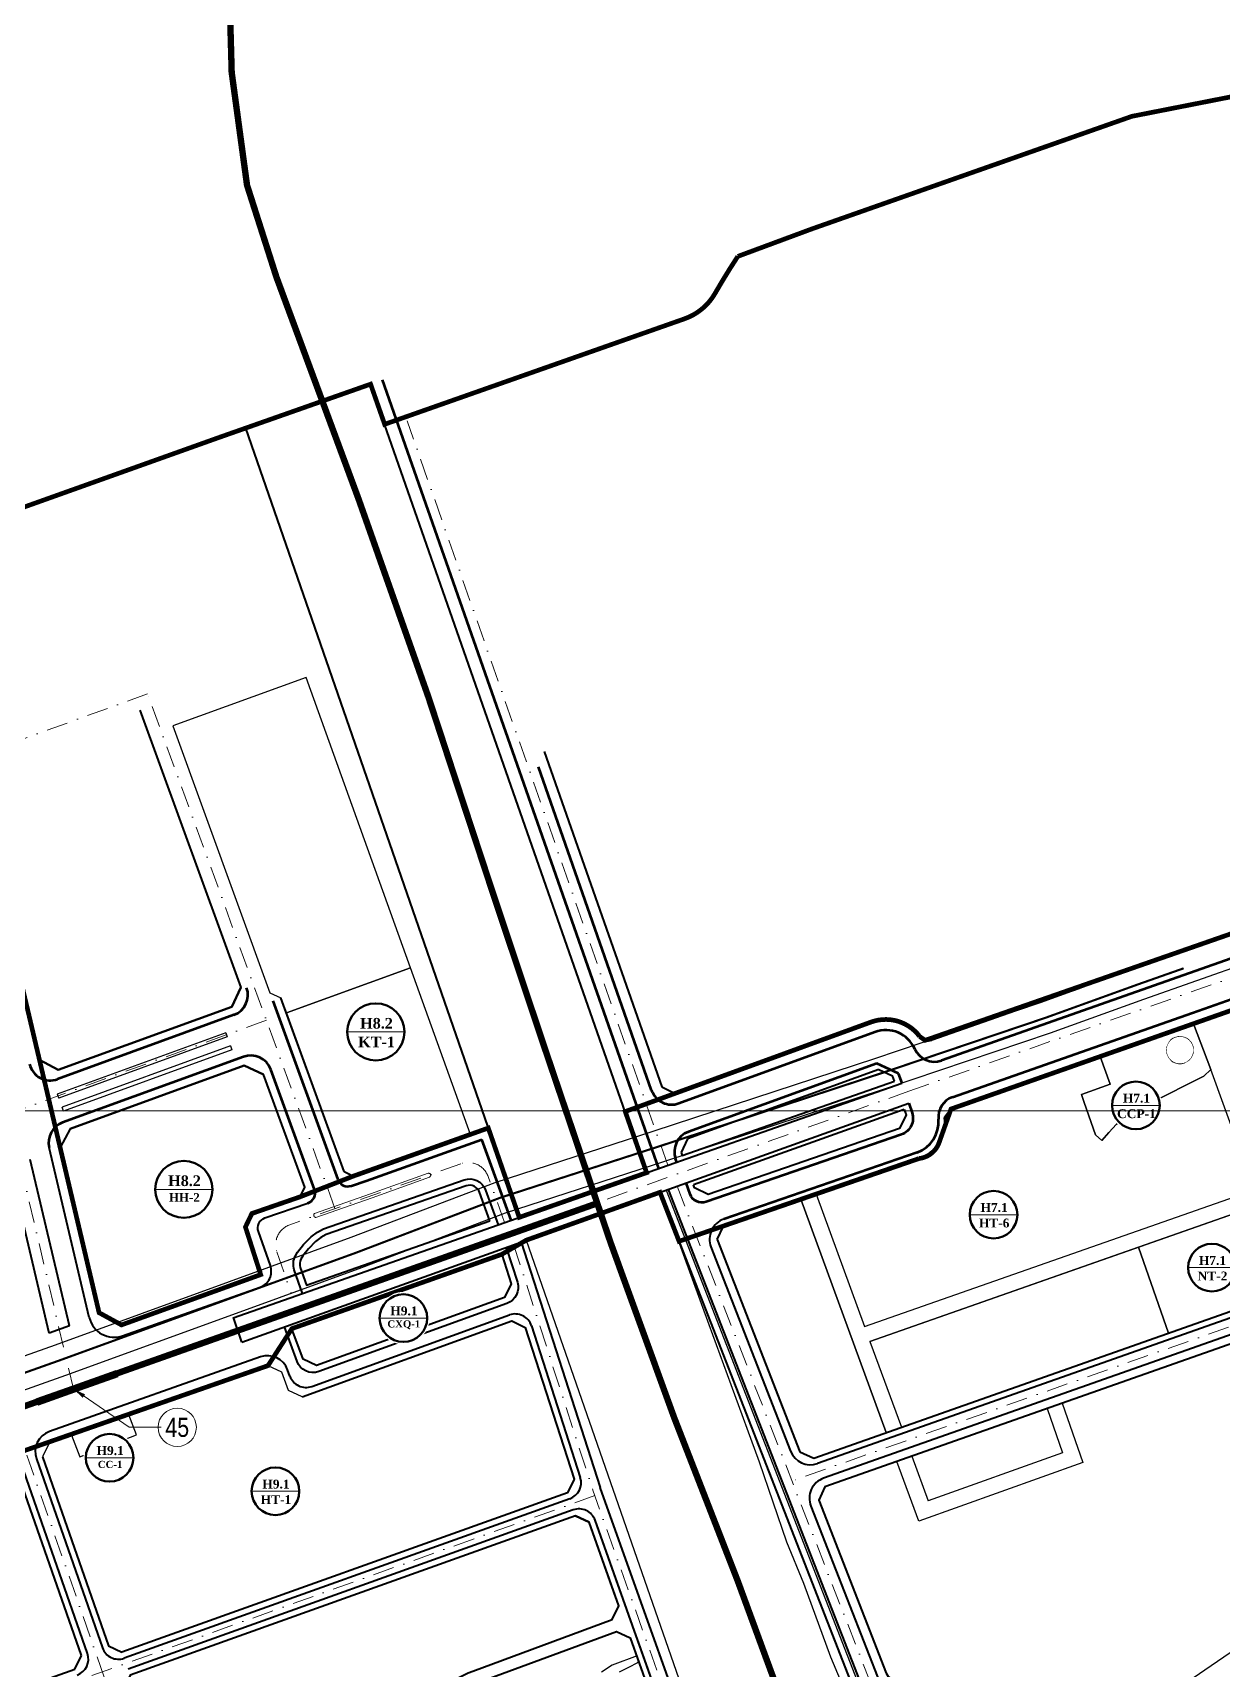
# Model space of a CAD drawing. Header units: millimetres. Extents: x 583747 to 596192, y 2304962 to 2309584.
# Drawn here: x 591594 to 592154, y 2307791 to 2308561 of the extents above; entities that cross this region are included whole.
import ezdxf
from ezdxf.enums import TextEntityAlignment as Align

# ---------------------------------------------------------------- set-up
doc = ezdxf.new("R2010")
doc.units = ezdxf.units.MM
doc.set_wipeout_variables(frame=1)
for name, pattern in [('DASHDOT', [1, 0.5, -0.25, 0, -0.25]), ('DASHED', [4.5, 3, -1.5]), ('PHANTOM2', [1.25, 0.625, -0.125, 0.125, -0.125, 0.125, -0.125]), ('RANHGIOI', [10, 6, -1.7, 0.6, -1.7]), ('RGXA', [10.3, 6, -2, 0.3, -2])]:
    doc.linetypes.add(name, pattern=pattern)
for name, color, linetype, lineweight in [('00_bo_sdd', 7, 'Continuous', 30), ('00_o pho', 2, 'RANHGIOI', 13), ('00_tim_duong', 1, 'DASHDOT', 13), ('DUONG', 5, 'Continuous', 80), ('HE', 7, 'Continuous', 40), ('KIHIEU', 7, 'Continuous', 25), ('KT-DIEN110', 1, 'Continuous', 30), ('KYHIEU', 7, 'Continuous', 25), ('Rgphuong', 5, 'RGXA', 13), ('TOADO', 7, 'Continuous', 13), ('TREE1', 93, 'Continuous', 13), ('vong tron', 7, 'Continuous', 13)]:
    doc.layers.add(name, color=color, linetype=linetype, lineweight=lineweight)
doc.styles.add('STYLE3', font='', dxfattribs={"height": 10})
doc.styles.add('TXT', font='', dxfattribs={"height": 1})
doc.styles.add('vnarialh', font='')
doc.styles.get('STYLE3').set_extended_font_data('.VnArialH', bold=True)
doc.styles.get('TXT').set_extended_font_data('.VnTime')
doc.styles.get('vnarialh').set_extended_font_data('.VnArialH')
doc.dimstyles.new('11', dxfattribs={"dimtxt": 7.5, "dimasz": 7.5, "dimexe": 5, "dimexo": 10, "dimgap": 3, "dimtad": 1, "dimzin": 9, "dimdsep": 46, "dimtxsty": 'STYLE3', "dimcen": 0.05, "dimclrd": 7, "dimclre": 7, "dimclrt": 7, "dimaunit": 1, "dimadec": 4, "dimazin": 0, "dimtfac": 1, "dimtofl": 0, "dimtmove": 1, "dimatfit": 3, "dimfxl": 1, "dimtolj": 1, "dimtzin": 9, "dimarcsym": 0})

# ---------------------------------------------------------------- blocks, each defined once
blk = doc.blocks.new('dfsdf')
at = {"layer": '00_bo_sdd'}
blk.add_lwpolyline([(12478.55, 13238.14), (12632.06, 12797.25, -0.050631), (12658.27, 12697.79, -0.127789), (12642.01, 12531.73, -0.078072), (12590.67, 12439.45, -0.029988), (12502.96, 12340.13), (12503.12, 12332.97), (12540.5, 12298.11)], format="xyb", dxfattribs=at)
at = {"layer": '00_tim_duong', "ltscale": 20}
blk.add_lwpolyline([(12510.82, 13117.98), (11901.7, 12900.02)], dxfattribs=at)
blk = doc.blocks.new('trusoUB')
at = {"layer": 'KIHIEU', "lineweight": 30}
for points in [[(-4.08, -2.8), (-2.89, -2.8), (-2.28, -2.22), (-2.28, 1.22), (-4.08, 1.22)], [(-1.83, -1.77), (-1.46, -1.77), (-1.46, 0.71), (-1.83, 0.71)], [(-1.82, 1.22), (1.79, 1.22, 0.939446)], [(0.11, 4.48), (-1.6, 4.48), (-1.6, 3.7), (-0.14, 3.7), (-0.14, 2.93), (0.11, 2.93)], [(-1.06, -1.77), (-0.69, -1.77), (-0.69, 0.71), (-1.06, 0.71)], [(-0.2, -1.77), (0.17, -1.77), (0.17, 0.71), (-0.2, 0.71)], [(0.65, -1.77), (1.02, -1.77), (1.02, 0.71), (0.65, 0.71)], [(1.79, 0.71), (1.43, 0.71), (1.43, -1.77), (1.79, -1.77)], [(4.04, 1.22), (2.25, 1.22), (2.25, -2.22), (2.86, -2.8), (4.04, -2.8)], [(-0.02, -2.28), (-1.84, -2.28), (-2.95, -3.4), (-0.02, -3.4)]]:
    blk.add_hatch(color=256, dxfattribs=at).paths.add_polyline_path(points)
at = {"layer": 'KYHIEU', "color": 7, "lineweight": 30}
for p, q in [((-0.14, 2.93), (0.11, 2.93)), ((2.25, 1.22), (4.04, 1.22)), ((2.25, -2.22), (2.25, 1.22)), ((4.04, 1.22), (4.04, -2.8)), ((2.86, -2.8), (2.25, -2.22)), ((4.04, -2.8), (2.86, -2.8))]:
    blk.add_line(p, q, dxfattribs=at)
at = {"layer": 'KYHIEU', "color": 7, "lineweight": 30, "const_width": 0.283}
blk.add_lwpolyline([(-6.25, 0, 1), (6.25, 0, 1)], format="xyb", close=True, dxfattribs=at)
at = {"layer": 'KYHIEU'}
blk.add_lwpolyline([(0.64, 6.25), (-0.67, 6.24), (-1.96, 5.97), (-3.15, 5.43), (-4.22, 4.66), (-5.09, 3.68), (-5.74, 2.54), (-6.15, 1.29), (-6.28, -0.02), (-6.14, -1.32), (-5.73, -2.57), (-5.07, -3.71), (-4.19, -4.68), (-3.13, -5.45), (-1.92, -5.98), (-0.64, -6.25), (0.67, -6.24), (1.96, -5.97), (3.15, -5.43), (4.22, -4.66), (5.09, -3.68), (5.74, -2.54), (6.15, -1.29), (6.28, 0.02), (6.14, 1.32), (5.73, 2.57), (5.07, 3.71), (4.19, 4.68), (3.13, 5.45), (1.92, 5.98)], close=True, dxfattribs=at)
at = {"layer": 'KYHIEU', "color": 7, "lineweight": 30}
for points in [[(-2.28, 1.22), (-4.08, 1.22), (-4.08, -2.8), (-2.89, -2.8), (-2.28, -2.22)], [(-1.83, 0.71), (-1.46, 0.71), (-1.46, -1.77), (-1.83, -1.77)], [(-1.06, 0.71), (-0.69, 0.71), (-0.69, -1.77), (-1.06, -1.77)], [(-0.2, 0.71), (0.17, 0.71), (0.17, -1.77), (-0.2, -1.77)], [(1.02, 0.71), (0.65, 0.71), (0.65, -1.77), (1.02, -1.77)], [(1.79, 0.71), (1.43, 0.71), (1.43, -1.77), (1.79, -1.77)]]:
    blk.add_lwpolyline(points, close=True, dxfattribs=at)
for points in [[(-2.28, 1.22), (2.25, 1.22)], [(0.11, 2.92), (0.11, 4.48), (-1.6, 4.48), (-1.6, 3.7), (-0.14, 3.7), (-0.14, 2.92)], [(-0.02, -2.28), (-1.84, -2.28), (-2.95, -3.4), (-0.02, -3.4)], [(-0.02, -2.28), (1.81, -2.28), (2.91, -3.4), (-0.02, -3.4)]]:
    blk.add_lwpolyline(points, dxfattribs=at)
blk.add_lwpolyline([(1.79, 1.22, 0.939446), (-1.82, 1.22)], format="xyb", dxfattribs=at)
blk.add_wipeout([(0.64, 6.25), (-0.67, 6.24), (-1.96, 5.97), (-3.15, 5.43), (-4.22, 4.66), (-5.09, 3.68), (-5.74, 2.54), (-6.15, 1.29), (-6.28, -0.02), (-6.14, -1.32), (-5.73, -2.57), (-5.07, -3.71), (-4.19, -4.68), (-3.13, -5.45), (-1.92, -5.98), (-0.64, -6.25), (0.67, -6.24), (1.96, -5.97), (3.15, -5.43), (4.22, -4.66), (5.09, -3.68), (5.74, -2.54), (6.15, -1.29), (6.28, 0.02), (6.14, 1.32), (5.73, 2.57), (5.07, 3.71), (4.19, 4.68), (3.13, 5.45), (1.92, 5.98)])
blk = doc.blocks.new('www')
for p, q in [((18372.284, 15212.306), (18293.094, 15183.483)), ((18372.968, 15210.427), (18293.778, 15181.604)), ((18320.618, 15053.285), (18300.347, 15046.121)), ((18321.618, 15050.456), (18301.188, 15043.236)), ((18320.618, 15053.285), (18321.618, 15050.456)), ((18320.618, 15053.285), (18321.618, 15050.456)), ((18300.347, 15046.121), (18283.074, 15040.017)), ((18301.188, 15043.236), (18284.073, 15037.188)), ((18283.074, 15040.017), (18284.073, 15037.188)), ((18283.074, 15040.017), (18284.073, 15037.188))]:
    blk.add_line(p, q)
for points in [[(18414.033, 15127.322), (18440.46, 15136.611), (18467.447, 15146.231)], [(18414.698, 15125.436), (18441.135, 15134.728), (18468.122, 15144.349)], [(18468.122, 15144.349), (18468.344, 15144.557), (18468.531, 15144.774), (18468.661, 15145.002), (18468.74, 15145.223), (18468.756, 15145.442), (18468.716, 15145.64), (18468.616, 15145.827), (18468.476, 15145.978), (18468.273, 15146.096), (18468.027, 15146.187), (18467.757, 15146.227), (18467.456, 15146.235)], [(18414.042, 15127.326), (18413.898, 15127.167), (18413.792, 15126.99), (18413.719, 15126.782), (18413.686, 15126.579), (18413.698, 15126.371), (18413.751, 15126.166), (18413.842, 15125.976), (18413.957, 15125.805), (18414.116, 15125.661), (18414.297, 15125.545), (18414.492, 15125.478), (18414.698, 15125.436)]]:
    blk.add_lwpolyline(points)
at = {"layer": '00_bo_sdd'}
for p, q in [((18372.284, 15212.306), (18293.094, 15183.483)), ((18835.641, 15194.986), (18827.404, 15216.53)), ((18372.968, 15210.427), (18293.778, 15181.604)), ((18374.508, 15206.198), (18295.317, 15177.375)), ((18374.508, 15206.198), (18295.317, 15177.375)), ((18375.192, 15204.319), (18296.001, 15175.496)), ((18375.192, 15204.319), (18296.001, 15175.496)), ((18856.204, 15138.506), (18835.641, 15194.986)), ((18293.094, 15183.483), (18293.778, 15181.604)), ((18293.094, 15183.483), (18293.778, 15181.604)), ((18296.001, 15175.496), (18295.317, 15177.375)), ((18296.001, 15175.496), (18295.317, 15177.375)), ((18298.801, 15074.45), (18280.357, 15152.639)), ((18289.317, 15071.098), (18271.072, 15148.444)), ((18579.386, 15138.264), (18830.885, 14493.223)), ((18649.938, 15136.442), (18672.72, 15074.213)), ((18642.846, 15133.997), (18682.994, 15024.335)), ((18298.801, 15074.45), (18289.317, 15071.098)), ((18675.299, 15067.169), (18690.069, 15026.826)), ((18320.618, 15053.285), (18300.347, 15046.121)), ((18321.618, 15050.456), (18301.188, 15043.236)), ((18300.347, 15046.121), (18283.074, 15040.017)), ((18301.188, 15043.236), (18284.073, 15037.188)), ((18695.054, 15013.209), (18702.752, 14992.183)), ((18536.786, 14985.133), (18327.311, 14910.178)), ((18543.172, 14982.107), (18536.786, 14985.133)), ((18555.794, 14946.689), (18543.172, 14982.107))]:
    blk.add_line(p, q, dxfattribs=at)
for points in [[(18410.062, 15379.298), (18347.466, 15356.514), (18393.125, 15231.065), (18398.252, 15228.675), (18400.817, 15221.627), (18459.191, 15242.873)], [(18459.191, 15242.873), (18400.817, 15221.627), (18427.953, 15147.072), (18432.473, 15144.933), (18436.956, 15146.509), (18487.417, 15164.497)], [(18827.404, 15216.53), (18783.616, 15201.131), (18788.261, 15188.078), (18774.808, 15183.204), (18776.101, 15179.49), (18781.422, 15164.243), (18784.417, 15161.668), (18787.576, 15165.423), (18791.251, 15169.349), (18807.066, 15179.207), (18832.335, 15191.818), (18835.641, 15194.986)], [(18642.846, 15133.997), (18606.346, 15121.411), (18603.435, 15115.123), (18642.331, 15015.363), (18648.882, 15012.32), (18682.994, 15024.335)], [(18858.77, 15131.458), (18801.566, 15111.414), (18815.652, 15071.06), (18873.359, 15091.385)], [(18503.411, 15087.776), (18506.578, 15094.235), (18502.135, 15108.018), (18403.457, 15073.108), (18408.655, 15058.827), (18415.067, 15055.829)], [(18503.411, 15087.776), (18506.578, 15094.235), (18502.135, 15108.018), (18403.457, 15073.108), (18408.655, 15058.827), (18415.067, 15055.829)], [(18801.566, 15111.414), (18675.299, 15067.169), (18690.069, 15026.826), (18815.652, 15071.06)], [(18536.176, 15002.436), (18513.178, 15073.766), (18506.942, 15076.824), (18408.19, 15041.1), (18401.781, 15044.089), (18398.655, 15052.677), (18392.231, 15055.709), (18289.212, 15019.304), (18286.145, 15012.917), (18317.164, 14924.072), (18323.52, 14921.036), (18533.003, 14995.993)]]:
    blk.add_lwpolyline(points, close=True, dxfattribs=at)
at = {"layer": '00_bo_sdd', "elevation": 0.837}
blk.add_lwpolyline([(18459.191, 15242.873), (18400.817, 15221.627), (18427.953, 15147.072), (18432.473, 15144.933), (18436.956, 15146.509), (18487.417, 15164.497)], close=True, dxfattribs=at)
at = {"layer": '00_bo_sdd'}
blk.add_lwpolyline([(18867.704, 15230.702), (18827.404, 15216.53), (18835.641, 15194.986), (18832.335, 15191.818), (18807.066, 15179.207), (18791.251, 15169.349), (18787.576, 15165.423), (18784.417, 15161.668), (18781.422, 15164.243), (18776.101, 15179.49), (18774.808, 15183.204), (18788.261, 15188.078), (18783.616, 15201.131), (18713.426, 15176.446), (18710.423, 15172.368, -0.3539555), (18698.425, 15153.16), (18606.346, 15121.411), (18603.435, 15115.123), (18642.331, 15015.363), (18648.882, 15012.32), (19000.246, 15136.078)], format="xyb", dxfattribs=at)
for points in [[(18372.284, 15212.306), (18372.968, 15210.427)], [(18827.404, 15216.53), (18835.641, 15194.986), (18832.335, 15191.818), (18807.066, 15179.207), (18791.251, 15169.349), (18787.576, 15165.423), (18784.417, 15161.668), (18781.422, 15164.243)], [(18374.508, 15206.198), (18375.192, 15204.319)], [(18788.274, 15188.042), (18783.616, 15201.131)], [(18788.363, 15188.115), (18774.808, 15183.204), (18776.101, 15179.49), (18781.422, 15164.243)], [(18583.431, 15119.633), (18576.551, 15137.278), (18548.678, 15127.297), (18553.354, 15113.495), (18583.225, 15031.307), (18613.069, 14954.656), (18678.617, 14776.361), (18722.631, 14671.12), (18747.758, 14616.742), (18776.816, 14565.015), (18783.767, 14583.87), (18789.264, 14593.635), (18756.905, 14675.707)], [(18672.72, 15074.213), (18856.204, 15138.506)], [(18675.299, 15067.169), (18858.77, 15131.458)], [(18756.905, 14675.707), (18749.281, 14686.65), (18735.972, 14710.534), (18724.075, 14736.723), (18709.198, 14777.039), (18696.212, 14814.797), (18668.042, 14892.16), (18656.91, 14918.633), (18644.166, 14953.304), (18636.28, 14972.776), (18623.327, 15010.387), (18609.977, 15046.801), (18599.685, 15074.975), (18583.431, 15119.633)], [(18765.74, 15038.085), (18775.466, 15010.172), (18698.267, 14982.618), (18687.979, 15010.717)], [(18758.657, 15035.618), (18765.934, 15014.733), (18702.752, 14992.183)], [(18299.774, 15023.115), (18303.697, 15012.955), (18330.347, 15023.247), (18326.72, 15032.638)], [(18735.257, 14845.97), (18890.445, 14952.256)], [(18557.511, 14911.751), (18561.852, 14914.02), (18566.127, 14916.235), (18566.6, 14917.026), (18565.771, 14919.385), (18554.035, 14914.899), (18549.089, 14911.601)]]:
    blk.add_lwpolyline(points, dxfattribs=at)
for points in [[(18835.641, 15194.986), (18832.335, 15191.818), (18807.066, 15179.207), (18791.251, 15169.349), (18787.576, 15165.423), (18784.417, 15161.668), (18781.422, 15164.243), (18776.101, 15179.49), (18774.808, 15183.204), (18788.261, 15188.078), (18783.616, 15201.131), (18713.426, 15176.446), (18710.423, 15172.368, -0.3539555), (18698.425, 15153.16), (18649.938, 15136.442), (18672.72, 15074.213), (18856.204, 15138.506)], [(18500.39, 15121.993), (18494.56, 15138.275, 0.4116365), (18484.398, 15143.133), (18418.37, 15120.143), (18415.465, 15118.564), (18412.552, 15116.333), (18408.923, 15112.767), (18406.003, 15109.065), (18405.07, 15107.337, 0.2118729), (18404.565, 15100.868), (18408.487, 15089.768)]]:
    blk.add_lwpolyline(points, format="xyb", close=True, dxfattribs=at)
at = {"layer": '00_o pho', "color": 2, "linetype": 'PHANTOM2', "ltscale": 10, "const_width": 2.2}
for points in [[(18849.818, 15653.251), (18798.498, 15643.159), (18676.409, 15600.223), (18648.108, 15590.271), (18613.154, 15577.314, 0.0153313), (18602.443, 15559.897, -0.1798743), (18588.113, 15547.971), (18447.047, 15498.362), (18440.437, 15517.238), (18417.743, 15509.257), (18434.835, 15463.098), (18467.604, 15370.193), (18497.884, 15278.187), (18521.978, 15206.118), (18545.158, 15137.69), (18570.271, 15146.495), (18560.205, 15175.238), (18675.854, 15217.33, -0.3307517), (18698.711, 15210.515), (18701.26, 15208.726), (18923.992, 15286.306)], [(18263.718, 15288.513), (18284.702, 15199.556), (18312.749, 15080.658), (18323.281, 15074.907), (18388.747, 15098.566), (18381.567, 15120.959), (18384.616, 15127.302), (18407.292, 15135.138), (18432.473, 15144.933), (18495.797, 15167.481), (18510.36, 15125.488), (18545.158, 15137.69), (18521.978, 15206.118), (18497.884, 15278.187), (18467.604, 15370.193), (18434.835, 15463.098), (18417.743, 15509.257), (18381.668, 15496.57), (18369.385, 15492.25), (18248.027, 15448.927, 0.126517)], [(18954.894, 15261.365), (18713.426, 15176.446), (18707.823, 15160.641, -0.2864169), (18698.425, 15153.16), (18585.535, 15114.236), (18576.551, 15137.278), (18548.678, 15127.297), (18553.354, 15113.495), (18583.225, 15031.307), (18613.069, 14954.656), (18678.617, 14776.361), (18722.631, 14671.12), (18747.758, 14616.742), (18776.816, 14565.015), (18783.767, 14583.87), (18789.264, 14593.635), (18795.004, 14603.829), (18814.879, 14625.616), (18868.002, 14671.656)]]:
    blk.add_lwpolyline(points, format="xyb", dxfattribs=at)
for points in [[(18495.797, 15167.481), (18510.36, 15125.488), (18545.158, 15137.69)], [(18678.617, 14776.361), (18613.069, 14954.656), (18583.225, 15031.307), (18553.354, 15113.495), (18548.678, 15127.297), (18513.616, 15114.742), (18502.102, 15108.086), (18502.102, 15108.086), (18502.102, 15108.086), (18502.102, 15108.086), (18403.425, 15073.176), (18392.199, 15055.777), (17855.798, 14868.674)]]:
    blk.add_lwpolyline(points, dxfattribs=at)
at = {"layer": '00_tim_duong', "ltscale": 20}
for points in [[(18391.42, 15218.207), (18270.164, 15174.073), (17952.025, 15058.28, -0.2733706), (17882.015, 15071.356), (17808.112, 15135.956, -0.2440495), (17784.567, 15195.997), (17823.706, 15567.305), (17784.567, 15195.997), (17823.706, 15567.305)], [(18391.42, 15218.207), (18270.164, 15174.073), (17952.025, 15058.28, -0.2733706), (17882.015, 15071.356), (17808.112, 15135.956, -0.2440495), (17784.567, 15195.997), (17823.706, 15567.305), (17784.567, 15195.997), (17823.706, 15567.305)], [(18503.429, 15123.058), (18495.731, 15144.651, 0.4141715), (18482.955, 15150.713), (18402.443, 15122.026, 0.4114085), (18396.348, 15109.34), (18403.042, 15089.969)], [(18503.429, 15123.058), (18495.731, 15144.651, 0.4141715), (18482.955, 15150.713), (18402.443, 15122.026, 0.4114085), (18396.348, 15109.34), (18403.042, 15089.969)]]:
    blk.add_lwpolyline(points, format="xyb", dxfattribs=at)
for points in [[(18580.179, 15149.968), (18457.582, 15500.045)], [(18580.179, 15149.968), (18457.582, 15500.045)], [(18423.674, 15129.591), (18335.566, 15371.666), (18227.444, 15332.313)], [(18423.674, 15129.591), (18335.566, 15371.666), (18227.444, 15332.313)], [(18693.561, 15184.784), (18962.037, 15279.201), (19208.846, 15365.998)], [(18693.561, 15184.784), (18962.037, 15279.201), (19208.846, 15365.998)], [(18693.561, 15184.784), (18042.52, 14952.054)], [(18300.647, 15044.847), (18270.164, 15174.073)], [(18300.647, 15044.847), (18270.164, 15174.073)], [(18584.556, 15140.145), (18674.817, 14908.645), (18835.945, 14495.385), (18894.182, 14370.789)], [(18584.556, 15140.145), (18674.817, 14908.645), (18835.945, 14495.385), (18894.182, 14370.789)], [(18584.556, 15140.145), (18674.817, 14908.645), (18835.945, 14495.385), (18894.182, 14370.789)], [(19014.569, 15133.967), (18638.597, 15001.541)], [(19014.569, 15133.967), (18638.597, 15001.541)], [(18507.724, 15112.68), (18544.912, 14997.339)], [(18507.724, 15112.68), (18544.912, 14997.339)], [(18272.101, 15032.666), (18353.496, 14799.531)], [(18272.101, 15032.666), (18353.496, 14799.531)], [(18581.878, 14893.603), (18544.949, 14997.231)], [(18581.878, 14893.603), (18544.949, 14997.231)]]:
    blk.add_lwpolyline(points, dxfattribs=at)
at = {"layer": 'DUONG'}
for p, q in [((18575.932, 15148.48), (18446.097, 15519.228)), ((18575.932, 15148.48), (18446.097, 15519.228)), ((18572.608, 15185.203), (18519.363, 15337.243)), ((18572.608, 15185.203), (18519.363, 15337.243)), ((18922.854, 15274.478), (18708.871, 15199.225)), ((18922.854, 15274.478), (18708.871, 15199.225)), ((18826.93, 15221.663), (18952.358, 15265.773)), ((18826.93, 15221.663), (18952.358, 15265.773)), ((18376.169, 15220.637), (18293.194, 15190.437)), ((18376.169, 15220.637), (18293.194, 15190.437)), ((18394.493, 15227.307), (18425.059, 15143.329)), ((18394.493, 15227.307), (18425.059, 15143.329)), ((18714.126, 15181.993), (18826.93, 15221.663)), ((18714.126, 15181.993), (18826.93, 15221.663)), ((18677.564, 15212.632), (18585.408, 15179.09)), ((18677.564, 15212.632), (18585.408, 15179.09)), ((18380.66, 15200.988), (18295.601, 15170.029)), ((18380.66, 15200.988), (18295.601, 15170.029)), ((18678.496, 15197.876), (18589.881, 15165.764)), ((18678.496, 15197.876), (18589.881, 15165.764)), ((18414.008, 15138.604), (18393.478, 15195.012)), ((18414.008, 15138.604), (18393.478, 15195.012)), ((18690.381, 15188.61), (18688.749, 15193.094)), ((18690.381, 15188.61), (18688.749, 15193.094)), ((18438.291, 15142.739), (18492.706, 15162.136)), ((18438.291, 15142.739), (18492.706, 15162.136)), ((18506.533, 15124.147), (18492.706, 15162.136)), ((18506.533, 15124.147), (18492.706, 15162.136)), ((18584.426, 15151.455), (18583.863, 15153.062)), ((18584.426, 15151.455), (18583.863, 15153.062)), ((18697.447, 15155.996), (18606.581, 15124.666)), ((18697.447, 15155.996), (18606.581, 15124.666)), ((18431.415, 15140.322), (18438.291, 15142.739)), ((18431.415, 15140.322), (18438.291, 15142.739))]:
    blk.add_line(p, q, dxfattribs=at)
at = {"layer": 'DUONG', "lineweight": 40}
for p, q in [((18375.729, 15078.282), (18690.359, 15188.602)), ((18375.729, 15078.282), (18690.359, 15188.602)), ((18379.911, 15066.863), (18693.534, 15179.169)), ((18379.911, 15066.863), (18693.534, 15179.169)), ((18308.154, 15078.358), (18289.288, 15158.336)), ((18308.154, 15078.358), (18289.288, 15158.336)), ((18580.318, 15138.627), (18831.806, 14493.613)), ((18580.318, 15138.627), (18831.806, 14493.613)), ((18580.318, 15138.627), (18831.805, 14493.616)), ((18511.293, 15113.83), (18548.481, 14998.49)), ((18511.293, 15113.83), (18548.481, 14998.49)), ((18600.524, 15111.579), (18637.967, 15015.546)), ((18600.524, 15111.579), (18637.967, 15015.546)), ((18880.792, 15090.823), (18650.606, 15009.746)), ((18880.792, 15090.823), (18650.606, 15009.746)), ((18379.911, 15066.863), (18375.887, 15078.338)), ((18379.911, 15066.863), (18375.887, 15078.338)), ((18412.802, 15045.971), (18505.754, 15079.585)), ((18412.802, 15045.971), (18505.754, 15079.585)), ((18516.088, 15074.517), (18539.08, 15003.208)), ((18516.088, 15074.517), (18539.08, 15003.208)), ((18388.691, 15059.841), (18289.381, 15024.746)), ((18388.691, 15059.841), (18289.381, 15024.746)), ((18402.516, 15050.821), (18401.42, 15053.832)), ((18402.516, 15050.821), (18401.42, 15053.832)), ((18283.304, 15011.953), (18314.319, 14923.12)), ((18283.304, 15011.953), (18314.319, 14923.12)), ((18307.298, 14920.476), (18276.258, 15009.383)), ((18307.298, 14920.476), (18276.258, 15009.383)), ((18585.41, 14894.862), (18548.481, 14998.49)), ((18585.41, 14894.862), (18548.481, 14998.49)), ((18534.161, 14993.221), (18324.567, 14918.224)), ((18534.161, 14993.221), (18324.567, 14918.224)), ((18535.77, 14987.955), (18326.42, 14913.046)), ((18535.77, 14987.955), (18326.42, 14913.046)), ((18558.634, 14947.657), (18546.001, 14983.108)), ((18563.647, 14933.589), (18546.001, 14983.108)), ((18578.344, 14892.347), (18563.647, 14933.589)), ((18578.344, 14892.347), (18565.851, 14927.404))]:
    blk.add_line(p, q, dxfattribs=at)
at = {"layer": 'DUONG'}
blk.add_lwpolyline([(18688.749, 15193.094), (18678.496, 15197.876)], dxfattribs=at)
blk.add_lwpolyline([(18688.749, 15193.094), (18678.496, 15197.876)], dxfattribs=at)
blk.add_lwpolyline([(18693.534, 15179.169), (18695.089, 15174.657, -0.4142136), (18690.134, 15164.487), (18598.298, 15132.768, -0.4124155), (18590.685, 15136.457), (18588.834, 15141.736)], format="xyb", dxfattribs=at)
blk.add_lwpolyline([(18693.534, 15179.169), (18695.089, 15174.657, -0.4142136), (18690.134, 15164.487), (18598.298, 15132.768, -0.4124155), (18590.685, 15136.457), (18588.834, 15141.736)], format="xyb", dxfattribs=at)
at = {"layer": 'DUONG', "lineweight": 40}
for points in [[(18408.487, 15089.768), (18404.565, 15100.868, -0.2118729), (18405.07, 15107.337), (18406.003, 15109.065), (18408.923, 15112.767), (18412.552, 15116.333), (18415.465, 15118.564), (18418.37, 15120.143), (18484.398, 15143.133, -0.4116365), (18494.56, 15138.275), (18500.39, 15121.993)], [(18408.487, 15089.768), (18404.565, 15100.868, -0.2118729), (18405.07, 15107.337), (18406.003, 15109.065), (18408.923, 15112.767), (18412.552, 15116.333), (18415.465, 15118.564), (18418.37, 15120.143), (18484.398, 15143.133, -0.4116365), (18494.56, 15138.275), (18500.39, 15121.993)], [(18323.832, 15069.799), (18388.429, 15092.627, 0.4142136), (18393.307, 15102.835), (18387.666, 15118.797, -0.4162606), (18390.747, 15125.189), (18410.948, 15132.169)], [(18323.832, 15069.799), (18388.429, 15092.627, 0.4142136), (18393.307, 15102.835), (18387.666, 15118.797, -0.4162606), (18390.747, 15125.189), (18410.948, 15132.169)], [(18962.099, 14878.342), (19072.791, 14935.02, 0.3867678), (19076.578, 14945.098), (19056.71, 14995.043), (19012.96, 15120.907, 0.4154213), (19002.745, 15125.826), (18653.485, 15002.809, 0.4239453), (18647.49, 14989.744), (18678.788, 14909.472, 0.1712605), (18682.914, 14904.681), (18687.455, 14902.078, -0.1712605), (18687.673, 14901.826), (18703.119, 14862.209, 0.1455912), (18706.445, 14857.932, 0.2519018), (18883.6, 14835.277), (18904.29, 14845.56)], [(18504.228, 15111.301), (18509.486, 15094.992, -0.4039723), (18504.593, 15085.014), (18416.077, 15053.004, -0.4136061), (18405.839, 15057.791), (18399.954, 15073.961)], [(18504.228, 15111.301), (18509.486, 15094.992, -0.4039723), (18504.593, 15085.014), (18416.077, 15053.004, -0.4136061), (18405.839, 15057.791), (18399.954, 15073.961)]]:
    blk.add_lwpolyline(points, format="xyb", dxfattribs=at)
blk.add_lwpolyline([(18504.195, 15111.368), (18504.207, 15111.335)], dxfattribs=at)
blk.add_lwpolyline([(18504.195, 15111.368), (18504.207, 15111.335)], dxfattribs=at)
at = {"layer": 'DUONG'}
for centre, radius, start, end in [((18372.749, 15230.034), 10, 290, 20), ((18372.749, 15230.034), 10, 290, 20), ((18682.695, 15198.537), 15, 23.884546, 110), ((18682.695, 15198.537), 15, 23.884546, 110), ((18705.554, 15208.659), 10, 203.884546, 289.375566), ((18705.554, 15208.659), 10, 203.884546, 289.375566), ((18289.774, 15199.834), 10, 193.272792, 290), ((18289.774, 15199.834), 10, 193.272792, 290), ((18384.081, 15191.591), 10, 20, 110), ((18384.081, 15191.591), 10, 20, 110), ((18582.046, 15188.508), 10, 199.300171, 290), ((18582.046, 15188.508), 10, 199.300171, 290), ((18717.443, 15172.559), 10, 109.375566, 185.466986), ((18717.443, 15172.559), 10, 109.375566, 185.466986), ((18299.021, 15160.632), 10, 110, 193.272792), ((18299.021, 15160.632), 10, 110, 193.272792), ((18692.557, 15170.177), 15, 289.024402, 5.466986), ((18692.557, 15170.177), 15, 289.024402, 5.466986), ((18593.301, 15156.367), 10, 110, 199.300171), ((18593.301, 15156.367), 10, 110, 199.300171), ((18429.757, 15145.039), 5, 200, 289.365906), ((18429.757, 15145.039), 5, 200, 289.365906), ((18409.31, 15136.893), 5, 289.126977, 20), ((18409.31, 15136.893), 5, 289.126977, 20)]:
    blk.add_arc(centre, radius, start, end, dxfattribs=at)
at = {"layer": 'DUONG', "lineweight": 40}
for centre, radius, start, end in [((18609.841, 15115.212), 10, 109.024402, 201.300603), ((18609.841, 15115.212), 10, 109.024402, 201.300603), ((18319.833, 15081.113), 12, 193.272792, 289.462684), ((18319.833, 15081.113), 12, 193.272792, 289.462684), ((18508.474, 15072.062), 8, 17.870528, 109.881144), ((18508.474, 15072.062), 8, 17.870528, 109.881144), ((18392.023, 15050.412), 10, 20, 109.462684), ((18392.023, 15050.412), 10, 20, 109.462684), ((18410.034, 15053.557), 8, 200, 290), ((18410.034, 15053.557), 8, 200, 290), ((18292.713, 15015.317), 10, 109.462684, 199.245662), ((18292.713, 15015.317), 10, 109.462684, 199.245662), ((18647.284, 15019.178), 10, 201.300603, 289.403448), ((18647.284, 15019.178), 10, 201.300603, 289.403448), ((18531.466, 15000.753), 8, 289.688194, 17.870528), ((18531.466, 15000.753), 8, 289.688194, 17.870528), ((18538.465, 14980.423), 8, 19.614082, 109.688194), ((18538.465, 14980.423), 8, 19.614082, 109.688194), ((18299.745, 14917.839), 8, 289.688194, 19.245662), ((18299.745, 14917.839), 8, 289.688194, 19.245662), ((18321.872, 14925.757), 8, 199.245662, 289.688194), ((18321.872, 14925.757), 8, 199.245662, 289.688194)]:
    blk.add_arc(centre, radius, start, end, dxfattribs=at)
at = {"layer": 'HE'}
for p, q in [((18522.104, 15344.546), (18577.347, 15186.797)), ((18284.702, 15199.556), (18263.718, 15288.512)), ((18284.702, 15199.556), (18263.718, 15288.512)), ((18954.919, 15261.374), (18828.589, 15216.946)), ((18375.204, 15224.543), (18379.43, 15233.606)), ((18375.204, 15224.543), (18379.43, 15233.606)), ((18427.953, 15147.072), (18398.252, 15228.675)), ((18427.953, 15147.072), (18398.252, 15228.675)), ((18773.649, 15233.155), (18704.373, 15208.793)), ((18293.501, 15194.805), (18375.204, 15224.543)), ((18675.854, 15217.33), (18583.698, 15183.788)), ((18828.589, 15216.946), (18713.426, 15176.446)), ((18284.702, 15199.556), (18293.501, 15194.805)), ((18299.189, 15167.078), (18381.022, 15196.863)), ((18381.022, 15196.863), (18390.085, 15192.637)), ((18409.439, 15139.653), (18390.085, 15192.637)), ((18409.439, 15139.653, -0.837), (18390.085, 15192.637)), ((18587.053, 15154.518), (18686.866, 15189.497)), ((18679.522, 15195.057), (18589.526, 15162.442)), ((18679.522, 15195.057), (18685.93, 15192.068)), ((18686.866, 15189.497), (18685.93, 15192.068)), ((18577.347, 15186.797), (18583.698, 15183.788)), ((18691.361, 15176.267), (18592.32, 15140.86)), ((18713.426, 15176.446), (18710.423, 15172.368)), ((18299.189, 15167.078), (18294.439, 15158.279)), ((18299.189, 15167.078), (18294.439, 15158.279)), ((18312.749, 15080.658), (18294.439, 15158.279)), ((18312.749, 15080.658), (18294.439, 15158.279)), ((18436.956, 15146.509), (18487.417, 15164.497)), ((18436.956, 15146.509), (18487.417, 15164.497, 0.837)), ((18589.526, 15162.442), (18586.513, 15156.025)), ((18298.801, 15074.45), (18280.357, 15152.639)), ((18586.513, 15156.025), (18587.053, 15154.518)), ((18698.425, 15153.16), (18606.346, 15121.411)), ((18289.317, 15071.098), (18271.072, 15148.444)), ((18427.953, 15147.072), (18432.473, 15144.933)), ((18432.473, 15144.933), (18436.956, 15146.509)), ((18432.473, 15144.933), (18436.956, 15146.509)), ((18407.292, 15135.138), (18409.439, 15139.653)), ((18407.292, 15135.138, -0.837), (18409.439, 15139.653, -0.837)), ((18576.551, 15137.278), (18721.877, 14764.547)), ((18576.551, 15137.278), (18583.431, 15119.633)), ((18603.435, 15115.123), (18606.346, 15121.411)), ((18603.435, 15115.123), (18642.349, 15015.317)), ((18403.425, 15073.176), (18502.102, 15108.086)), ((18403.425, 15073.176), (18502.102, 15108.086)), ((18388.747, 15098.566), (18389.057, 15099.914)), ((18323.281, 15074.907), (18372.385, 15092.26)), ((18372.385, 15092.26), (18372.218, 15092.731)), ((18372.385, 15092.26), (18372.218, 15092.731)), ((18648.882, 15012.32), (18879.797, 15093.653)), ((18298.801, 15074.45), (18289.317, 15071.098)), ((18312.749, 15080.658), (18323.281, 15074.907)), ((18286.145, 15012.917), (18317.164, 14924.072)), ((18286.145, 15012.917), (18317.164, 14924.072)), ((18642.349, 15015.317), (18648.882, 15012.32)), ((18304.453, 14919.524), (18273.417, 15008.419)), ((18304.453, 14919.524), (18273.417, 15008.419)), ((18536.786, 14985.133), (18327.311, 14910.178)), ((18536.786, 14985.133), (18543.172, 14982.107)), ((18555.794, 14946.689), (18543.172, 14982.107)), ((18317.164, 14924.072), (18323.52, 14921.036)), ((18192.504, 14874.156), (18301.393, 14913.119)), ((18301.393, 14913.119), (18304.453, 14919.524))]:
    blk.add_line(p, q, dxfattribs=at)
for points in [[(18440.437, 15517.238), (18417.743, 15509.257), (18434.835, 15463.098), (18467.604, 15370.193), (18497.884, 15278.187), (18521.978, 15206.118), (18545.158, 15137.69), (18570.271, 15146.495)], [(18497.884, 15278.187), (18467.604, 15370.193), (18434.835, 15463.098), (18417.743, 15509.257), (18381.668, 15496.57), (18510.36, 15125.488), (18545.158, 15137.69), (18521.978, 15206.118)], [(18390.085, 15192.637), (18381.022, 15196.863), (18299.189, 15167.078), (18294.439, 15158.279), (18312.749, 15080.658), (18323.281, 15074.907), (18372.385, 15092.26), (18372.218, 15092.731), (18388.747, 15098.566), (18389.057, 15099.914), (18381.567, 15120.959), (18384.616, 15127.302), (18407.292, 15135.138), (18409.439, 15139.653)]]:
    blk.add_lwpolyline(points, close=True, dxfattribs=at)
for points in [[(18381.668, 15496.57), (18510.36, 15125.488)], [(18381.668, 15496.57), (18510.36, 15125.488), (18545.158, 15137.69)], [(18381.668, 15496.57), (18510.36, 15125.488)], [(18691.361, 15176.267), (18692.253, 15173.68), (18689.156, 15167.323), (18599.231, 15136.261), (18592.85, 15139.35), (18592.32, 15140.86)], [(18502.135, 15108.018), (18506.578, 15094.235), (18503.411, 15087.776), (18415.067, 15055.829), (18408.655, 15058.827), (18403.457, 15073.108)], [(18502.135, 15108.018), (18506.578, 15094.235), (18503.411, 15087.776), (18415.067, 15055.829), (18408.655, 15058.827), (18403.457, 15073.108)], [(18372.218, 15092.731), (18388.747, 15098.566)], [(18388.747, 15098.566), (18389.057, 15099.914)], [(18408.19, 15041.1), (18506.942, 15076.824), (18513.178, 15073.766), (18536.176, 15002.436), (18533.003, 14995.993), (18323.52, 14921.036)], [(18408.19, 15041.1), (18506.942, 15076.824), (18513.178, 15073.766), (18536.176, 15002.436), (18533.003, 14995.993), (18323.52, 14921.036)]]:
    blk.add_lwpolyline(points, dxfattribs=at)
for points in [[(18331.98, 15363.975), (18379.43, 15233.606), (18375.204, 15224.543), (18293.501, 15194.805), (18284.702, 15199.556), (18263.718, 15288.512, 0.0393188), (18250.774, 15328.886)], [(18960.048, 14882.348), (19069.124, 14938.198), (19071.726, 14945.122), (19052.492, 14993.472), (19009.033, 15118.499), (19002.675, 15121.561), (18654.152, 14998.803), (18651.252, 14992.483), (18682.981, 14911.107, 0.1712605), (18685.152, 14908.585), (18689.694, 14905.982, -0.1712605), (18691.865, 14903.46), (18707.312, 14863.843, 0.1455912), (18709.062, 14861.592, 0.2515948), (18881.79, 14839.402), (18902.287, 14849.59)], [(18536.786, 14985.133), (18327.311, 14910.178), (18324.251, 14903.773), (18357.096, 14809.696), (18363.403, 14806.791), (18417.463, 14827.864, 0.1899283), (18444.362, 14852.776), (18460.809, 14886.97, -0.1944187), (18488.518, 14912.19), (18554.13, 14936.465), (18557.141, 14942.91), (18543.172, 14982.107), (18536.786, 14985.133)]]:
    blk.add_lwpolyline(points, format="xyb", dxfattribs=at)
for points in [[(18496.548, 15123.824), (18491.736, 15137.263, 0.4116365), (18485.384, 15140.299), (18419.588, 15117.39), (18417.103, 15116.04), (18414.523, 15114.064), (18411.161, 15110.76), (18408.519, 15107.411), (18407.709, 15105.911, 0.2118729), (18407.393, 15101.868), (18410.319, 15093.59)], [(18496.548, 15123.824), (18491.736, 15137.263, 0.4116365), (18485.384, 15140.299), (18419.588, 15117.39), (18417.103, 15116.04), (18414.523, 15114.064), (18411.161, 15110.76), (18408.519, 15107.411), (18407.709, 15105.911, 0.2118729), (18407.393, 15101.868), (18410.319, 15093.59)], [(18380.668, 14738.912), (18362.153, 14794.505), (18365.232, 14801.064), (18419.642, 14822.274, 0.1899283), (18449.769, 14850.176), (18466.216, 14884.369, -0.1944187), (18490.6, 14906.563), (18556.144, 14930.813), (18562.512, 14927.838), (18575.277, 14892.017), (18572.836, 14884.473), (18502.344, 14835.983, 0.0295065), (18493.039, 14828.738), (18462.844, 14802.226, 0.0480465), (18449.715, 14788.252), (18428.61, 14760.958, -0.1271287), (18408.838, 14745.624), (18386.84, 14736.147)]]:
    blk.add_lwpolyline(points, format="xyb", close=True, dxfattribs=at)
for centre, radius, start, end in [((18682.695, 15198.537), 20, 36.793111, 110), ((18702.715, 15213.51), 5, 216.793111, 289.375566), ((18692.557, 15170.177), 18, 289.024402, 6.991189)]:
    blk.add_arc(centre, radius, start, end, dxfattribs=at)
at = {"layer": 'KT-DIEN110'}
for points in [[(18849.017, 15259.751), (18799.121, 15242.186), (18755.31, 15226.374), (18677.387, 15200.071), (18573.649, 15165.936), (18498.84, 15141.764), (18431.149, 15115.953), (18373.962, 15095.217), (18292.038, 15065.451), (18166.531, 15020.825), (18086.511, 14992.373), (18026.076, 14971.831), (17975.65, 14954.125), (17861.436, 14915.833), (17850.274, 14776.862), (17742.039, 14580.76), (17681.495, 14478.255), (17610.228, 14346.213), (17547.197, 14292.581), (17532.486, 14280.064), (17445.025, 14205.646), (17252.812, 14041.935), (17173.549, 14187.634)], [(18992.516, 15238.304), (18946.796, 15294.176), (18849.017, 15259.751), (18799.121, 15242.186), (18755.31, 15226.374), (18677.387, 15200.071), (18573.649, 15165.936), (18498.84, 15141.764), (18431.149, 15115.953), (18373.962, 15095.217), (18292.038, 15065.451), (18166.531, 15020.825), (18086.511, 14992.373), (18026.076, 14971.831), (17975.65, 14954.125), (17861.436, 14915.833), (17850.274, 14776.862), (17742.039, 14580.76), (17720.196, 14543.779)], [(17875.595, 14904.76), (17980.519, 14939.937), (18030.974, 14957.653), (18091.437, 14978.204), (18171.556, 15006.692), (18297.112, 15051.335), (18379.085, 15081.119), (18436.378, 15101.893), (18503.822, 15127.61), (18578.299, 15151.675), (18682.13, 15185.84), (18760.255, 15212.212), (18804.158, 15228.057), (18853.999, 15245.602)], [(17875.595, 14904.76), (17980.519, 14939.937), (18030.974, 14957.653), (18091.437, 14978.204), (18171.556, 15006.692), (18297.112, 15051.335), (18379.085, 15081.119), (18436.378, 15101.893), (18503.822, 15127.61), (18578.299, 15151.675), (18682.13, 15185.84), (18760.255, 15212.212), (18804.158, 15228.057), (18853.999, 15245.602)]]:
    blk.add_lwpolyline(points, dxfattribs=at)
at = {"layer": 'KT-DIEN110', "const_width": 1}
blk.add_lwpolyline([(18189.481, 15021.025), (18294.575, 15058.393), (18376.523, 15088.168), (18433.764, 15108.923), (18501.331, 15134.687), (18575.974, 15158.805), (18679.758, 15192.956), (18757.782, 15219.293), (18801.64, 15235.122), (18822.84, 15242.586)], dxfattribs=at)
at = {"layer": 'Rgphuong', "color": 6, "linetype": 'DASHED', "ltscale": 2, "const_width": 3, "flags": 128}
blk.add_lwpolyline([(18407.268, 16230.387), (18383.274, 16046.789), (18370.03, 15848.33), (18370.03, 15848.33), (18370.03, 15848.33), (18375.115, 15663.807), (18382.327, 15610.786), (18396.156, 15567.558), (18434.835, 15463.098), (18467.604, 15370.193), (18497.884, 15278.187), (18521.978, 15206.118), (18553.354, 15113.495), (18583.225, 15031.307), (18613.069, 14954.656), (18678.617, 14776.361), (18722.631, 14671.12), (18747.758, 14616.742), (18776.816, 14565.015)], dxfattribs=at)
blk.add_lwpolyline([(18407.268, 16230.387), (18383.274, 16046.789), (18370.03, 15848.33), (18370.03, 15848.33), (18370.03, 15848.33), (18375.115, 15663.807), (18382.327, 15610.786), (18396.156, 15567.558), (18434.835, 15463.098), (18467.604, 15370.193), (18497.884, 15278.187), (18521.978, 15206.118), (18553.354, 15113.495), (18583.225, 15031.307), (18613.069, 14954.656), (18678.617, 14776.361), (18722.631, 14671.12), (18747.758, 14616.742), (18776.816, 14565.015)], dxfattribs=at)
blk.add_lwpolyline([(18407.268, 16230.387), (18383.274, 16046.789), (18370.03, 15848.33), (18370.03, 15848.33), (18370.03, 15848.33), (18375.115, 15663.807), (18382.327, 15610.786), (18396.156, 15567.558), (18434.835, 15463.098), (18467.604, 15370.193), (18497.884, 15278.187), (18521.978, 15206.118), (18553.354, 15113.495), (18583.225, 15031.307), (18613.069, 14954.656), (18678.617, 14776.361), (18722.631, 14671.12), (18747.758, 14616.742), (18776.816, 14565.015)], dxfattribs=at)
blk.add_lwpolyline([(17765.245, 14871.542, 0.060164), (17882.339, 14897.299), (18027.487, 14948.105), (18547.047, 15132.112)], format="xyb", dxfattribs=at)
at = {"layer": 'TOADO', "color": 1}
blk.add_circle((18349.5, 15026.768), 9, dxfattribs=at)
at = {"layer": 'HE', "lineweight": 40}
blk.add_blockref('dfsdf', (6035.032, 1876.669), dxfattribs=at)
at = {"layer": 'TOADO', "color": 1, "style": 'vnarialh', "width": 0.8}
blk.add_text('45', height=9, dxfattribs=at).set_placement((18349.5, 15026.768), align=Align.MIDDLE_CENTER)
at = {"layer": 'TOADO', "color": 1}
blk.add_leader([(18300.647, 15044.847), (18326.956, 15026.768), (18341.956, 15026.768)], dimstyle='11', override={"dimasz": 6, "dimgap": 3, "dimtad": 0}, dxfattribs=at)
at = {"layer": 'KYHIEU'}
blk.add_blockref('trusoUB', (18821.098, 15204.125), dxfattribs=at)
at = {"linetype": 'Continuous', "lineweight": 9}
blk.add_wipeout([(18444.969, 15227.336), (18448.474, 15226.391), (18452.781, 15223.698), (18456.226, 15219.112), (18457.419, 15215.524), (18457.693, 15212.69), (18457.186, 15208.851), (18455.426, 15204.82), (18452.996, 15201.878), (18449.531, 15199.467), (18446.497, 15198.342), (18442.901, 15197.898), (18442.901, 15197.898), (18439.101, 15198.395), (18436.871, 15199.183), (18434.529, 15200.495), (18432.372, 15202.301), (18430.566, 15204.527), (18429.451, 15206.536), (18429.451, 15206.536), (18428.327, 15210.162), (18428.11, 15212.69), (18428.415, 15215.679), (18429.182, 15218.218), (18431.699, 15222.348), (18433.363, 15223.995), (18437.425, 15226.43), (18440.231, 15227.238), (18442.901, 15227.481)], dxfattribs=at).translate(0, 0, 0.837).dxf.layer = 'vong tron'
for points in [[(18802.097, 15190.347), (18805.018, 15189.56), (18808.606, 15187.315), (18811.477, 15183.494), (18812.472, 15180.503), (18812.7, 15178.142), (18812.278, 15174.943), (18810.811, 15171.583), (18808.786, 15169.132), (18805.899, 15167.123), (18803.37, 15166.185), (18800.374, 15165.815), (18800.374, 15165.815), (18797.207, 15166.229), (18795.348, 15166.886), (18793.397, 15167.98), (18791.599, 15169.484), (18790.094, 15171.339), (18789.165, 15173.014), (18789.165, 15173.014), (18788.229, 15176.035), (18788.047, 15178.142), (18788.302, 15180.633), (18788.941, 15182.748), (18791.038, 15186.191), (18792.425, 15187.563), (18795.81, 15189.592), (18798.148, 15190.265), (18800.374, 15190.468)], [(18354.675, 15153.311), (18358.18, 15152.367), (18362.487, 15149.673), (18365.932, 15145.087), (18367.125, 15141.499), (18367.399, 15138.665), (18366.892, 15134.826), (18365.131, 15130.795), (18362.701, 15127.853), (18359.237, 15125.443), (18356.203, 15124.317), (18352.607, 15123.873), (18352.607, 15123.873), (18348.807, 15124.37), (18346.577, 15125.159), (18344.235, 15126.471), (18342.078, 15128.276), (18340.272, 15130.502), (18339.157, 15132.511), (18339.157, 15132.511), (18338.033, 15136.137), (18337.816, 15138.665), (18338.121, 15141.654), (18338.887, 15144.193), (18341.405, 15148.324), (18343.069, 15149.97), (18347.131, 15152.405), (18349.937, 15153.213), (18352.607, 15153.456)], [(18735.159, 15138.95), (18738.079, 15138.163), (18741.668, 15135.919), (18744.539, 15132.097), (18745.534, 15129.107), (18745.762, 15126.745), (18745.34, 15123.546), (18743.872, 15120.187), (18741.847, 15117.735), (18738.961, 15115.727), (18736.432, 15114.789), (18733.436, 15114.419), (18733.436, 15114.419), (18730.269, 15114.833), (18728.41, 15115.49), (18726.459, 15116.583), (18724.661, 15118.088), (18723.156, 15119.943), (18722.227, 15121.617), (18722.227, 15121.617), (18721.291, 15124.638), (18721.109, 15126.745), (18721.364, 15129.236), (18722.003, 15131.352), (18724.1, 15134.794), (18725.487, 15136.166), (18728.872, 15138.195), (18731.21, 15138.869), (18733.436, 15139.071)], [(18837.852, 15114.066), (18840.773, 15113.278), (18844.362, 15111.034), (18847.233, 15107.212), (18848.227, 15104.222), (18848.456, 15101.86), (18848.033, 15098.661), (18846.566, 15095.302), (18844.541, 15092.851), (18841.655, 15090.842), (18839.126, 15089.904), (18836.129, 15089.534), (18836.129, 15089.534), (18832.963, 15089.948), (18831.104, 15090.605), (18829.153, 15091.699), (18827.355, 15093.203), (18825.85, 15095.058), (18824.92, 15096.732), (18824.92, 15096.732), (18823.985, 15099.754), (18823.803, 15101.86), (18824.058, 15104.352), (18824.696, 15106.467), (18826.794, 15109.909), (18828.181, 15111.282), (18831.566, 15113.311), (18833.904, 15113.984), (18836.129, 15114.187)], [(18457.589, 15090.338), (18460.51, 15089.55), (18464.099, 15087.306), (18466.97, 15083.484), (18467.964, 15080.494), (18468.192, 15078.132), (18467.77, 15074.933), (18466.303, 15071.574), (18464.278, 15069.122), (18461.391, 15067.114), (18458.862, 15066.176), (18455.866, 15065.806), (18455.866, 15065.806), (18452.699, 15066.22), (18450.841, 15066.877), (18448.889, 15067.97), (18447.092, 15069.475), (18445.587, 15071.33), (18444.657, 15073.004), (18444.657, 15073.004), (18443.721, 15076.025), (18443.54, 15078.132), (18443.794, 15080.623), (18444.433, 15082.739), (18446.531, 15086.181), (18447.918, 15087.554), (18451.302, 15089.582), (18453.64, 15090.256), (18455.866, 15090.459)], [(18319.421, 15024.665), (18322.342, 15023.878), (18325.931, 15021.634), (18328.802, 15017.812), (18329.796, 15014.822), (18330.024, 15012.46), (18329.602, 15009.261), (18328.135, 15005.902), (18326.11, 15003.45), (18323.223, 15001.442), (18320.694, 15000.504), (18317.698, 15000.134), (18317.698, 15000.134), (18314.532, 15000.548), (18312.673, 15001.205), (18310.722, 15002.298), (18308.924, 15003.803), (18307.419, 15005.658), (18306.489, 15007.332), (18306.489, 15007.332), (18305.553, 15010.353), (18305.372, 15012.46), (18305.626, 15014.951), (18306.265, 15017.067), (18308.363, 15020.509), (18309.75, 15021.881), (18313.134, 15023.91), (18315.473, 15024.584), (18317.698, 15024.786)], [(18397.406, 15008.92), (18400.327, 15008.133), (18403.916, 15005.889), (18406.787, 15002.067), (18407.781, 14999.077), (18408.01, 14996.715), (18407.587, 14993.516), (18406.12, 14990.157), (18404.095, 14987.705), (18401.208, 14985.696), (18398.68, 14984.758), (18395.683, 14984.389), (18395.683, 14984.389), (18392.517, 14984.802), (18390.658, 14985.46), (18388.707, 14986.553), (18386.909, 14988.058), (18385.404, 14989.913), (18384.474, 14991.587), (18384.474, 14991.587), (18383.538, 14994.608), (18383.357, 14996.715), (18383.611, 14999.206), (18384.25, 15001.321), (18386.348, 15004.764), (18387.735, 15006.136), (18391.119, 15008.165), (18393.458, 15008.839), (18395.683, 15009.041)], [(18652.69, 14913.153), (18655.611, 14912.366), (18659.2, 14910.122), (18662.071, 14906.3), (18663.065, 14903.31), (18663.294, 14900.948), (18662.871, 14897.749), (18661.404, 14894.39), (18659.379, 14891.938), (18656.493, 14889.93), (18653.964, 14888.992), (18650.967, 14888.622), (18650.967, 14888.622), (18647.801, 14889.036), (18645.942, 14889.693), (18643.991, 14890.786), (18642.193, 14892.291), (18640.688, 14894.146), (18639.758, 14895.82), (18639.758, 14895.82), (18638.823, 14898.841), (18638.641, 14900.948), (18638.896, 14903.439), (18639.534, 14905.555), (18641.632, 14908.997), (18643.019, 14910.37), (18646.404, 14912.398), (18648.742, 14913.072), (18650.967, 14913.275)]]:
    blk.add_wipeout(points, dxfattribs=at).dxf.layer = 'vong tron'
at = {"layer": 'TREE1'}
blk.add_lwpolyline([(18263.974, 15175.615), (19523.717, 15175.615), (19523.717, 14067.111), (18263.974, 14067.111)], close=True, dxfattribs=at)
at = {"layer": 'vong tron'}
for p, q in [((18429.48, 15212.686, 0.837), (18456.235, 15212.686, 0.837)), ((18789.19, 15178.138), (18811.485, 15178.138)), ((18339.186, 15138.657), (18365.941, 15138.657)), ((18722.251, 15126.739), (18744.547, 15126.739)), ((18824.945, 15101.854), (18847.241, 15101.854)), ((18444.682, 15078.129), (18466.977, 15078.129)), ((18306.514, 15012.457), (18328.81, 15012.457)), ((18384.499, 14996.709), (18406.795, 14996.709))]:
    blk.add_line(p, q, dxfattribs=at)
at = {"layer": 'vong tron', "lineweight": 50}
for centre, radius in [((18442.901, 15212.686, 0.837), 13.421), ((18800.374, 15178.138), 11.184), ((18352.607, 15138.661), 13.421), ((18733.436, 15126.742), 11.184), ((18836.129, 15101.857), 11.184), ((18455.866, 15078.129), 11.184), ((18317.698, 15012.457), 11.184), ((18395.683, 14996.712), 11.184)]:
    blk.add_circle(centre, radius, dxfattribs=at)
at = {"layer": 'vong tron', "attachment_point": 5, "style": 'TXT'}
for s, insert, char_height in [('{\\f.VnTimeH|b1|i0|c0|p34;H8.2}', (18443.22, 15216.685, 0.837), 5.01645), ('{\\f.VnTimeH|b1|i0|c0|p34;kt-1}', (18443.22, 15207.963, 0.837), 5.01645), ('{\\f.VnTimeH|b1|i0|c0|p34;H7.1}', (18800.639, 15181.471), 4.18038), ('{\\f.VnTimeH|b1|i0|c0|p34;CCp-1}', (18800.639, 15174.203), 4.18038), ('{\\f.VnTimeH|b1|i0|c0|p34;H8.2}', (18352.926, 15142.657), 5.01645), ('{\\f.VnTimeH|b1|i0|c0|p34;HH-2}', (18352.853, 15134.879), 4.01316), ('{\\f.VnTimeH|b1|i0|c0|p34;H7.1}', (18733.701, 15130.072), 4.18038), ('{\\f.VnTimeH|b1|i0|c0|p34;ht-6}', (18733.701, 15122.803), 4.18038), ('{\\f.VnTimeH|b1|i0|c0|p34;H7.1}', (18836.395, 15105.187), 4.18038), ('{\\f.VnTimeH|b1|i0|c0|p34;nt-2}', (18836.395, 15097.918), 4.18038), ('{\\f.VnTimeH|b1|i0|c0|p34;H9.1}', (18456.132, 15081.462), 4.18038), ('{\\f.VnTimeH|b1|i0|c0|p34;CXq-1}', (18456.071, 15074.98), 3.3443), ('{\\f.VnTimeH|b1|i0|c0|p34;H9.1}', (18317.964, 15015.79), 4.18038), ('{\\f.VnTimeH|b1|i0|c0|p34;cc-1}', (18317.903, 15009.308), 3.3443), ('{\\f.VnTimeH|b1|i0|c0|p34;H9.1}', (18395.949, 15000.042), 4.18038), ('{\\f.VnTimeH|b1|i0|c0|p34;ht-1}', (18395.949, 14992.773), 4.18038)]:
    blk.add_mtext(s, dxfattribs=dict(at, insert=insert, char_height=char_height))

msp = doc.modelspace()

# ---------------------------------------------------------------- block references
at = {"layer": 'TREE1'}
msp.add_blockref('www', (573312.5, 2292878.35), dxfattribs=at)

doc.saveas('drawing.dxf')
